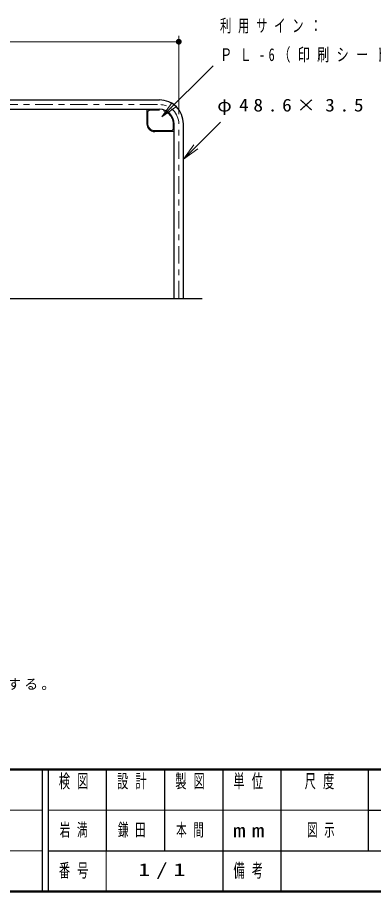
# Model space of a CAD drawing. Units: millimetres on the paper, scale 1:30. Extents: x -365 to 23, y -19 to 257.
# Drawn here: x -242.8 to -181.6, y 0 to 150.3 of the extents above; entities that cross this region are included whole.
import ezdxf

# ---------------------------------------------------------------- set-up
doc = ezdxf.new("R2010")
doc.units = ezdxf.units.MM
doc.linetypes.add('USER2', pattern=[6, 3, -1, 1, -1])
doc.linetypes.add('USER3', pattern=[8, 3, -1, 1, -1, 1, -1])
doc.layers.add('1_30', color=7, linetype='USER3', lineweight=13)
doc.layers.add('NAKAMURA図枠', color=7, linetype='Continuous', lineweight=13)
doc.layers.add('CLASS1', color=7, linetype='Continuous')
doc.layers.add('図デ_タ_99_', color=7, linetype='Continuous')
doc.styles.add('ＭＳ ゴシック', font='')
doc.styles.get('ＭＳ ゴシック').set_extended_font_data('MS Gothic')

# ---------------------------------------------------------------- blocks, each defined once
blk = doc.blocks.new('filled_dot')
at = {"color": 0, "linetype": 'Continuous', "lineweight": -2, "const_width": 1.25}
blk.add_lwpolyline([(-0.625, 0, 1), (0.625, 0, 1)], format="xyb", close=True, dxfattribs=at)
blk = doc.blocks.new('open_arrow')
at = {"color": 0, "linetype": 'Continuous', "lineweight": -2}
blk.add_lwpolyline([(7.5, 1.25), (0, 0), (7.5, -1.25)], dxfattribs=at)

msp = doc.modelspace()

# ---------------------------------------------------------------- linework, layer by layer
at = {"layer": '1_30', "linetype": 'Continuous'}
for p, q in [((-315.048, 146.143), (-215.048, 146.143)), ((-215.048, 133.666), (-215.048, 147.143)), ((-217.943, 133.229), (-209.151, 141.985)), ((-214.238, 125.937), (-207.878, 132.297))]:
    msp.add_line(p, q, dxfattribs=at)
at = {"layer": '1_30', "color": 4, "linetype": 'Continuous', "lineweight": 25}
for p, q in [((-311.715, 136.143), (-218.381, 136.143)), ((-311.715, 134.523), (-218.381, 134.523)), ((-220.525, 134.523), (-220.525, 132.023)), ((-215.858, 102), (-215.858, 132)), ((-214.238, 102), (-214.238, 132)), ((-215.858, 130.69), (-219.191, 130.69))]:
    msp.add_line(p, q, dxfattribs=at)
at = {"layer": '1_30', "color": 4, "linetype": 'USER2'}
for p, q in [((-311.715, 135.333), (-218.381, 135.333)), ((-215.048, 102), (-215.048, 132))]:
    msp.add_line(p, q, dxfattribs=at)
at = {"layer": '1_30', "color": 4}
for p, q in [((-220.358, 134.023), (-220.358, 132.023)), ((-218.381, 134.356), (-220.025, 134.356)), ((-216.358, 130.856), (-219.191, 130.856)), ((-216.025, 132), (-216.025, 131.19))]:
    msp.add_line(p, q, dxfattribs=at)
at = {"layer": '1_30', "linetype": 'Continuous', "lineweight": 25}
msp.add_line((-266.715, 102), (-211.011, 102), dxfattribs=at)
at = {"layer": '1_30', "color": 4, "linetype": 'Continuous', "lineweight": 25}
for centre, radius, start, end in [((-218.381, 132), 4.143, 0, 90), ((-218.381, 132), 2.523, 0, 90), ((-219.191, 132.023), 1.333, 180, 270)]:
    msp.add_arc(centre, radius, start, end, dxfattribs=at)
at = {"layer": '1_30', "color": 4, "linetype": 'USER2'}
msp.add_arc((-218.381, 132), 3.333, 0, 90, dxfattribs=at)
at = {"layer": '1_30', "color": 4}
for centre, radius, start, end in [((-220.025, 134.023), 0.333, 90, 180), ((-218.381, 132), 2.357, 0, 90), ((-219.191, 132.023), 1.167, 180, 270), ((-216.358, 131.19), 0.333, 270, 0)]:
    msp.add_arc(centre, radius, start, end, dxfattribs=at)
at = {"layer": 'NAKAMURA図枠', "lineweight": 50}
for p, q in [((-365, 21), (0, 21)), ((-365, 0), (0, 0))]:
    msp.add_line(p, q, dxfattribs=at)
at = {"layer": 'NAKAMURA図枠', "color": 211, "lineweight": 25}
for p, q in [((-238.5, 21), (-238.5, 0)), ((-237.5, 21), (-237.5, 0)), ((-227.5, 21), (-227.5, 7)), ((-217.5, 21), (-217.5, 7)), ((-207.5, 21), (-207.5, 0)), ((-197.5, 21), (-197.5, 7)), ((-182.5, 21), (-182.5, 7)), ((-182.5, 14), (-70, 14)), ((-237.5, 7), (0, 7))]:
    msp.add_line(p, q, dxfattribs=at)
at = {"layer": 'NAKAMURA図枠'}
for p, q in [((-365, 14), (-238.5, 14)), ((-237.5, 14), (-182.5, 14)), ((-365, 7), (-238.5, 7)), ((-227.5, 7), (-227.5, 0))]:
    msp.add_line(p, q, dxfattribs=at)
at = {"layer": 'NAKAMURA図枠', "lineweight": 25}
msp.add_line((-197.5, 7), (-197.5, 0), dxfattribs=at)

# ---------------------------------------------------------------- block references
at = {"layer": '1_30', "xscale": 0.4, "yscale": 0.4}
for name, p, rotation in [('filled_dot', (-215.048, 146.143), 180), ('open_arrow', (-217.943, 133.229), 44.9), ('open_arrow', (-214.238, 125.937), 45)]:
    msp.add_blockref(name, p, dxfattribs=dict(at, rotation=rotation))

# ---------------------------------------------------------------- texts
at = {"layer": '1_30', "char_height": 2.199, "attachment_point": 4, "style": 'ＭＳ ゴシック'}
for s, insert in [('\\T1.59;\\W0.65;利用サイン：', (-207.956, 148.785)), ('\\T1.59;\\W0.7;ＰＬ-6（印刷シート貼り）', (-207.956, 143.785)), ('\\T1.5;\\W1.1;φ48.6×3.5', (-208.44, 134.947))]:
    msp.add_mtext(s, dxfattribs=dict(at, insert=insert))
at = {"layer": 'CLASS1', "insert": (-362.672, 34.564), "char_height": 1.76, "attachment_point": 7, "style": 'ＭＳ ゴシック'}
msp.add_mtext('\\T1.23;鋼材は、電気亜鉛メッキ処理の上、ポリエステル樹脂粉体塗装仕上げ（ペールグレー）とする。', dxfattribs=at)
at = {"layer": 'NAKAMURA図枠', "color": 4, "char_height": 2.346, "style": 'ＭＳ ゴシック'}
for s, insert, attachment_point in [('\\T1.64;\\W0.6;検図', (-232.5, 20.167), 2), ('\\T1.64;\\W0.6;設計', (-222.5, 20.167), 2), ('\\T1.64;\\W0.6;製図', (-212.5, 20.167), 2), ('\\T1.64;\\W0.6;単位', (-202.5, 20.167), 2), ('\\T1.64;\\W0.6;尺度', (-190.25, 20.167), 2), ('\\T1.5;\\W1.35;mm', (-202.5, 10.5), 5), ('\\T1.64;\\W0.6;番号', (-232.5, 3.5), 5), ('\\T1.64;\\W0.6;備考', (-202.5, 3.5), 5)]:
    msp.add_mtext(s, dxfattribs=dict(at, insert=insert, attachment_point=attachment_point))
at = {"layer": '図デ_タ_99_', "char_height": 2.199, "attachment_point": 4, "style": 'ＭＳ ゴシック'}
for s, insert in [('\\T1.64;\\W0.6;岩満', (-235.5, 10.5)), ('\\T1.64;\\W0.6;鎌田', (-225.5, 10.5)), ('\\T1.64;\\W0.6;本間', (-215.5, 10.5)), ('\\T1.64;\\W0.6;図示', (-193, 10.5)), ('\\T1.5;\\W1.35;1/1', (-222, 3.5))]:
    msp.add_mtext(s, dxfattribs=dict(at, insert=insert))

doc.saveas('drawing.dxf')
